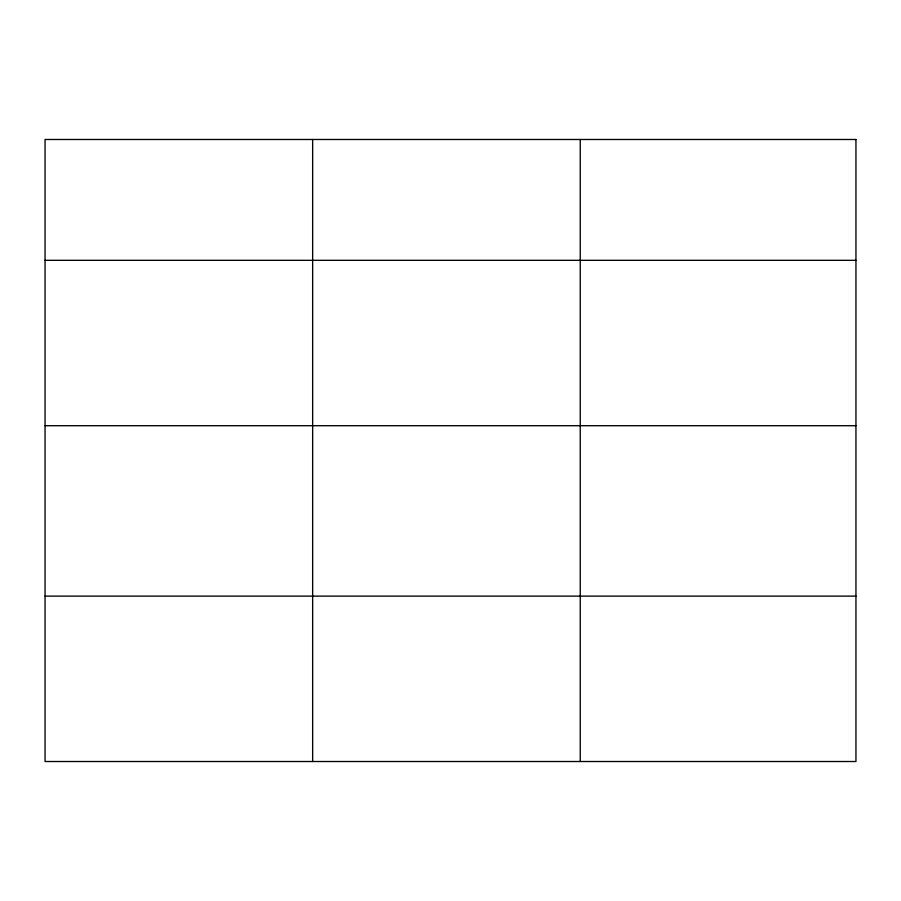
<?xml version="1.0" encoding="UTF-8"?>
<svg xmlns="http://www.w3.org/2000/svg" width="901" height="901" viewBox="0 0 901 901"><rect width="100%" height="100%" fill="white"/><g stroke="black" fill="none" stroke-linecap="round" stroke-linejoin="round"><path stroke-width="1.35" d="M45.05 260.321L855.95 260.321M45.05 425.711L855.95 425.711M45.05 596.124L855.95 596.124M580.244 139.486L580.244 761.514M312.647 139.486L312.647 761.514M855.95 139.486L45.05 139.486L45.05 761.514L855.95 761.514L855.95 139.486"/></g></svg>
